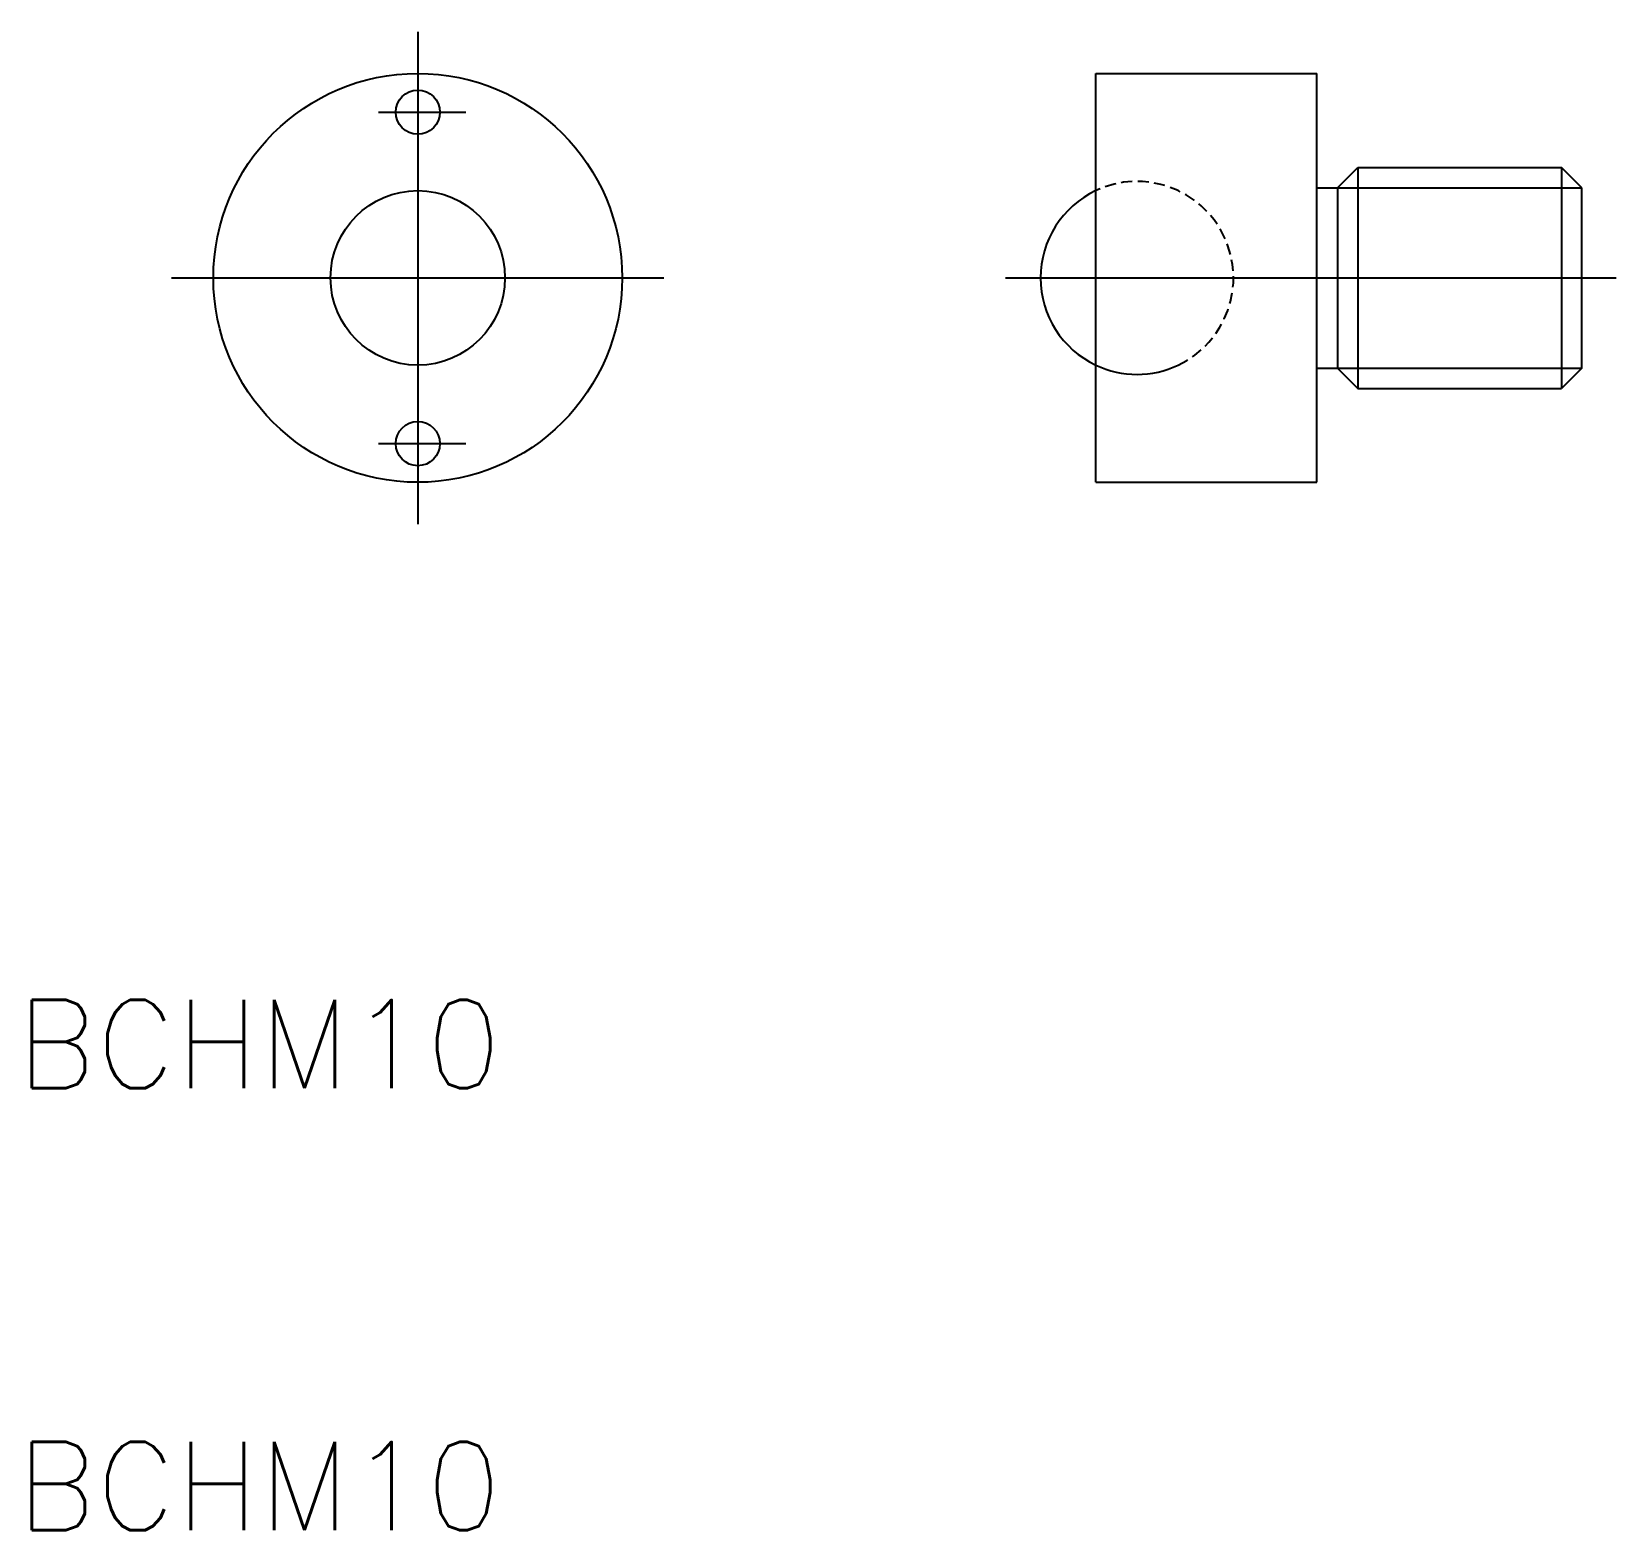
# Model space of a CAD drawing. Extents: x 11.2 to 82.9, y -116.8 to -49.
import ezdxf

# ---------------------------------------------------------------- set-up
doc = ezdxf.new("R2010")
doc.units = 0
doc.linetypes.add('CENTER', pattern=[50.8, 31.75, -6.35, 6.35, -6.35])
doc.linetypes.add('DASHED', pattern=[0.75, 0.5, -0.25])
doc.layers.get('0').update_dxf_attribs({"linetype": 'CONTINUOUS'})
doc.layers.add('CENTER', color=1, linetype='CENTER')
doc.styles.get("Standard").update_dxf_attribs({"font": 'txt.shx'})

msp = doc.modelspace()

# ---------------------------------------------------------------- linework, layer by layer
at = {"color": 7, "linetype": 'CONTINUOUS'}
for p, q in [((59.333, -69.413), (59.333, -50.913)), ((59.333, -50.913), (69.333, -50.913)), ((69.333, -69.413), (69.333, -50.913)), ((70.273, -56.083), (71.193, -55.163)), ((71.193, -55.163), (80.413, -55.163)), ((71.193, -55.163), (71.193, -65.163)), ((81.333, -56.083), (80.413, -55.163)), ((80.413, -55.163), (80.413, -65.163)), ((69.333, -56.083), (70.273, -56.083)), ((70.273, -56.083), (70.273, -64.243)), ((81.333, -64.243), (81.333, -56.083)), ((69.333, -64.243), (70.273, -64.243)), ((70.273, -64.243), (71.193, -65.163)), ((81.333, -64.243), (80.413, -65.163)), ((71.193, -65.163), (80.413, -65.163)), ((59.333, -69.413), (69.333, -69.413))]:
    msp.add_line(p, q, dxfattribs=at)
at = {"color": 3, "linetype": 'CONTINUOUS'}
for p, q in [((70.273, -56.083), (81.333, -56.083)), ((70.273, -64.243), (81.333, -64.243))]:
    msp.add_line(p, q, dxfattribs=at)
at = {"color": 7, "linetype": 'CONTINUOUS'}
for centre, radius in [((28.648, -60.163), 9.25), ((28.648, -52.663), 1), ((28.648, -60.163), 3.947), ((28.648, -67.663), 1)]:
    msp.add_circle(centre, radius, dxfattribs=at)
at = {"color": 3, "linetype": 'DASHED'}
msp.add_arc((61.198, -60.163), 4.365, 295.29394, 115.29394, dxfattribs=at)
at = {"color": 7, "linetype": 'CONTINUOUS'}
msp.add_arc((61.198, -60.163), 4.365, 115.29394, 244.70606, dxfattribs=at)
at = {"color": 3}
msp.add_arc((61.198, -60.163), 4.365, 244.70606, 295.29394, dxfattribs=at)
at = {"layer": 'CENTER', "color": 1, "linetype": 'CENTER'}
for p, q in [((28.648, -49.024), (28.648, -71.302)), ((26.864, -52.663), (30.828, -52.663)), ((17.509, -60.163), (39.787, -60.163)), ((55.24, -60.163), (82.889, -60.163)), ((26.864, -67.663), (30.828, -67.663))]:
    msp.add_line(p, q, dxfattribs=at)

# ---------------------------------------------------------------- texts
at = {"color": 7, "linetype": 'CONTINUOUS'}
for p in [(10.49, -96.831), (10.49, -116.831)]:
    msp.add_text('BCHM10', height=4, dxfattribs=at).set_placement(p)

doc.saveas('drawing.dxf')
